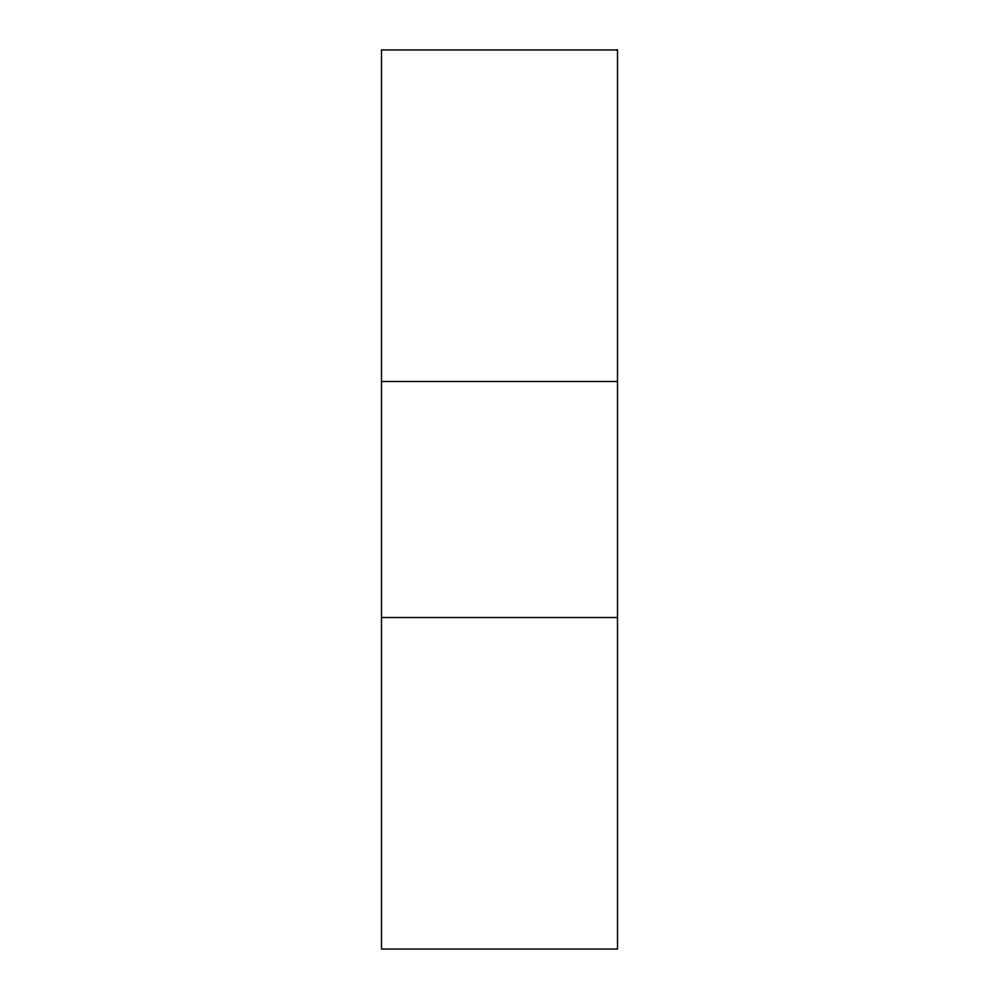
<?xml version="1.0" encoding="UTF-8"?>
<svg xmlns="http://www.w3.org/2000/svg" width="999" height="999" viewBox="0 0 999 999"><rect width="100%" height="100%" fill="white"/><g stroke="black" fill="none" stroke-linecap="round" stroke-linejoin="round"><path stroke-width="1.5" d="M381.493 381.493L617.507 381.493M381.493 617.507L617.507 617.507M617.507 49.95L381.493 49.95L381.493 949.05L617.507 949.05L617.507 49.95"/></g></svg>
